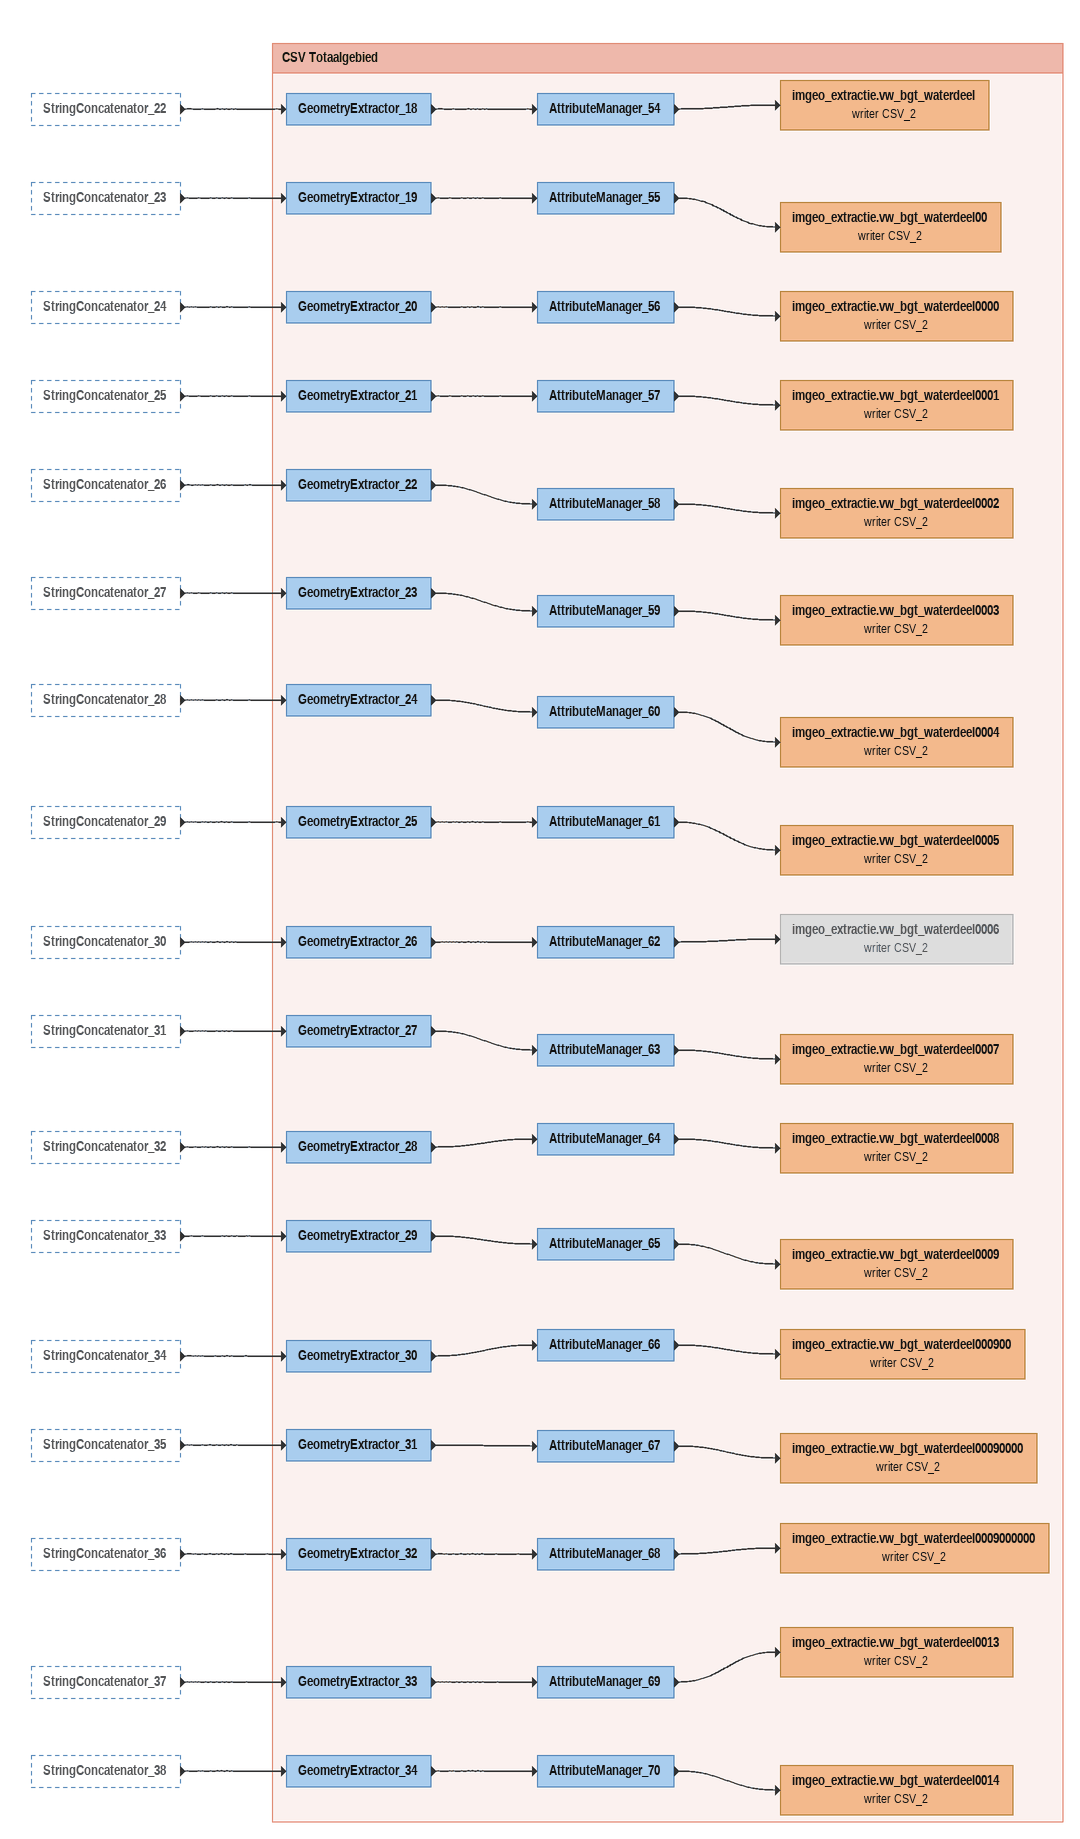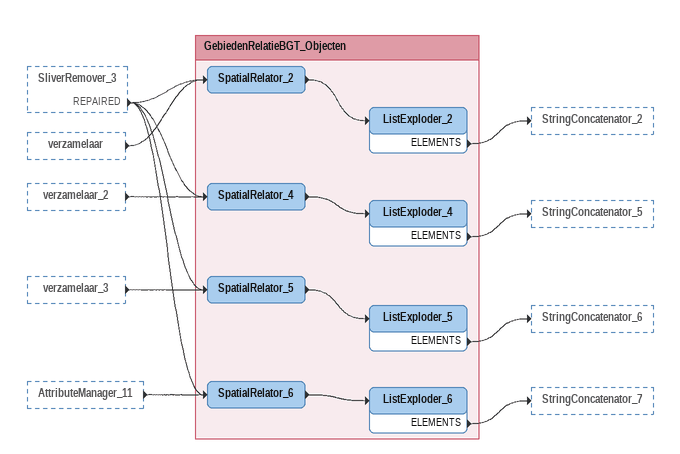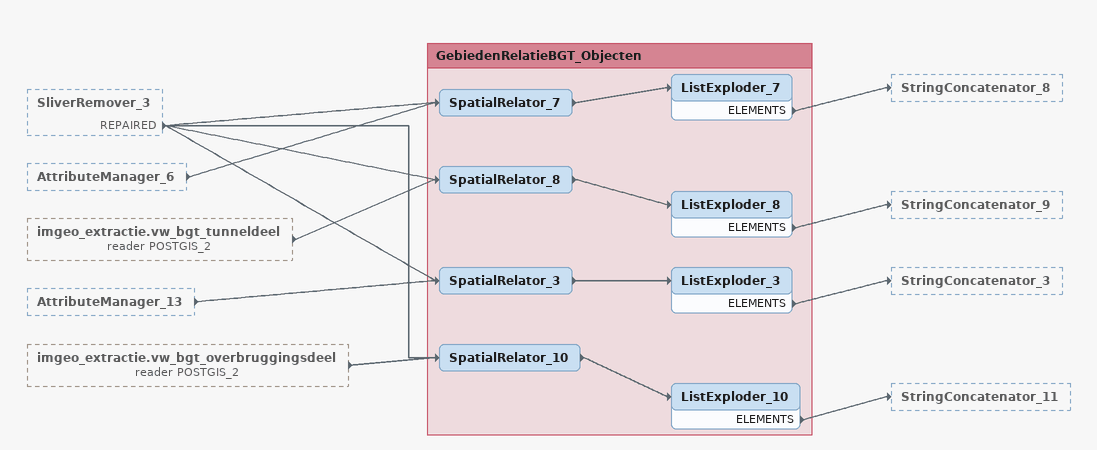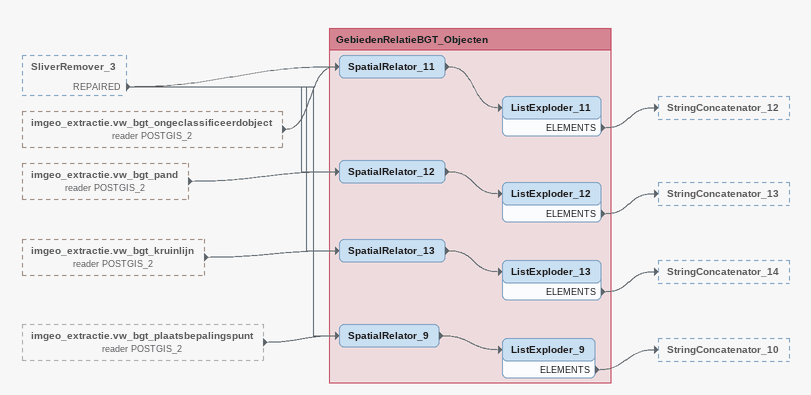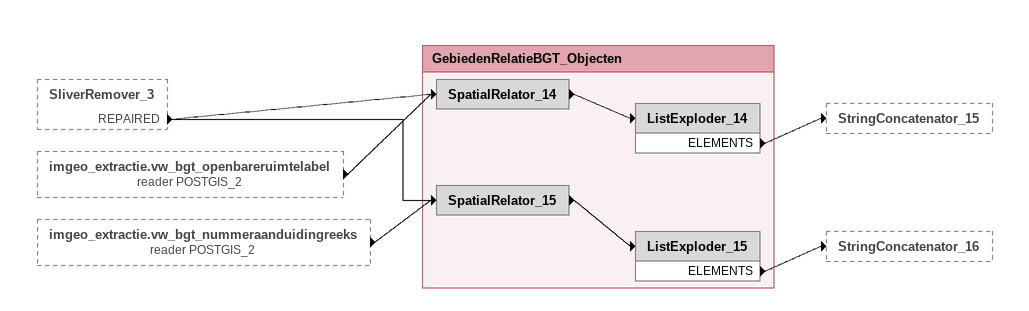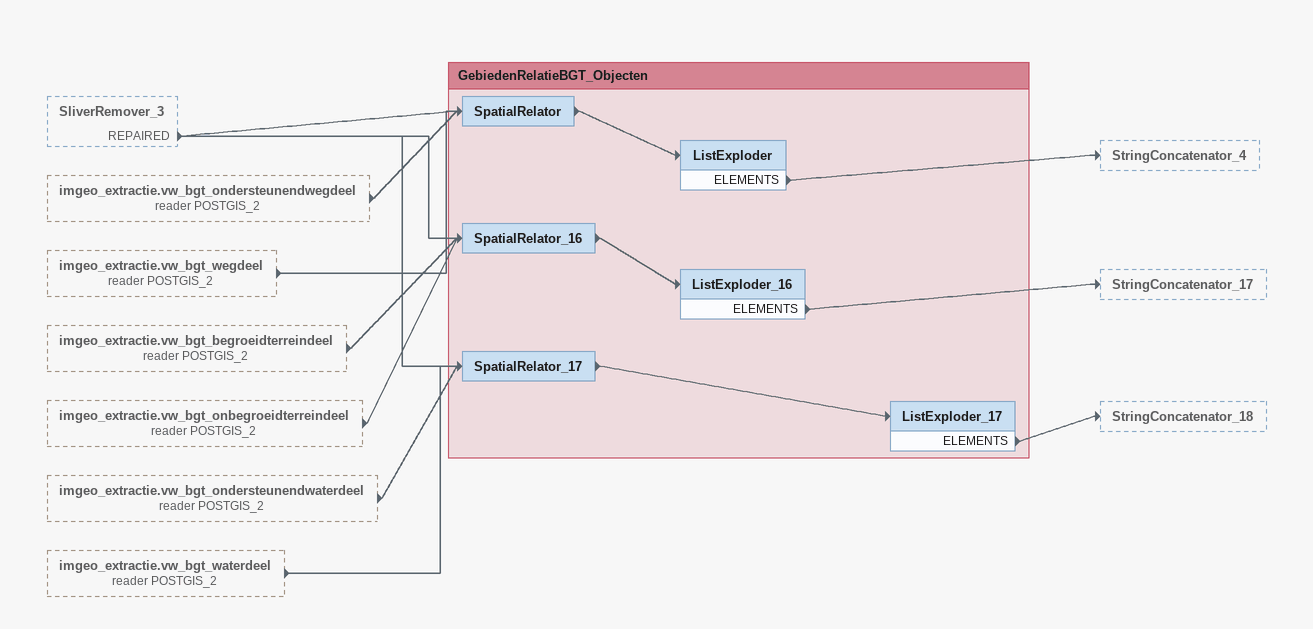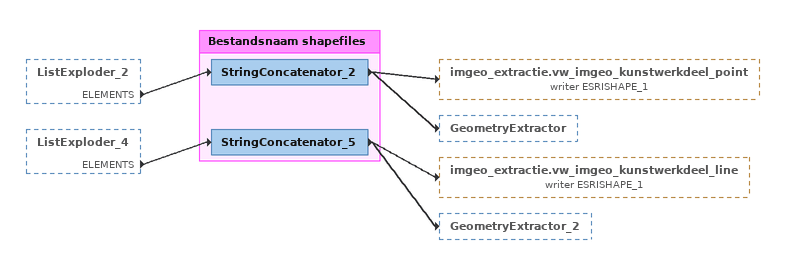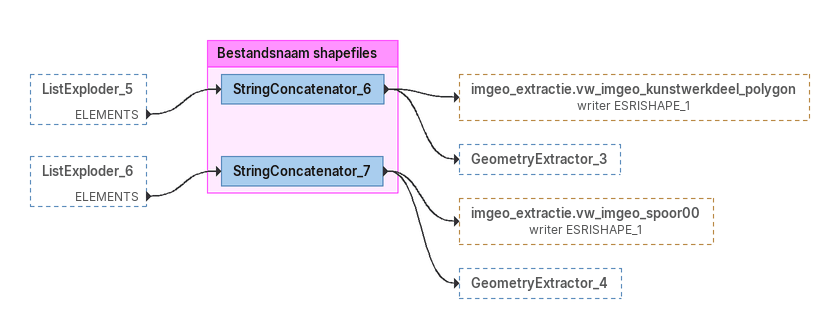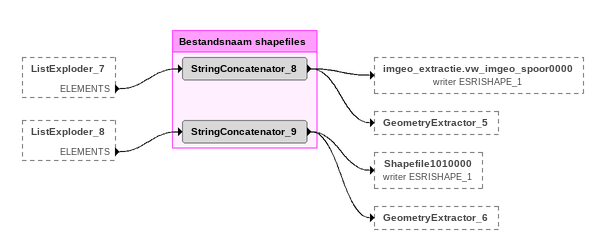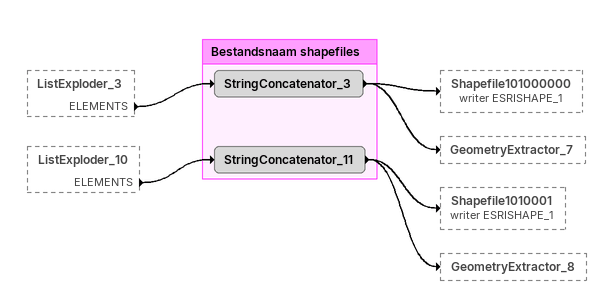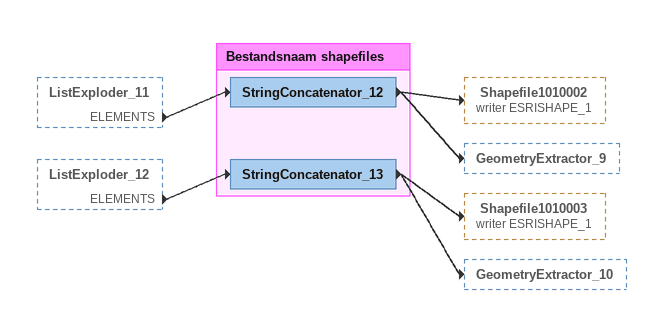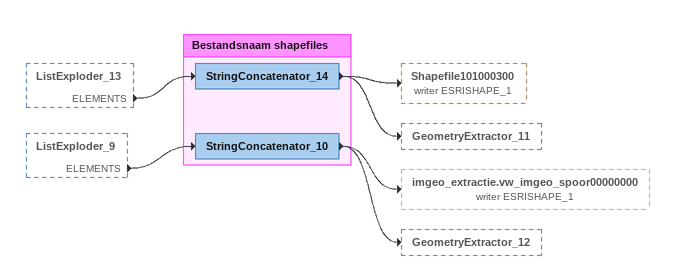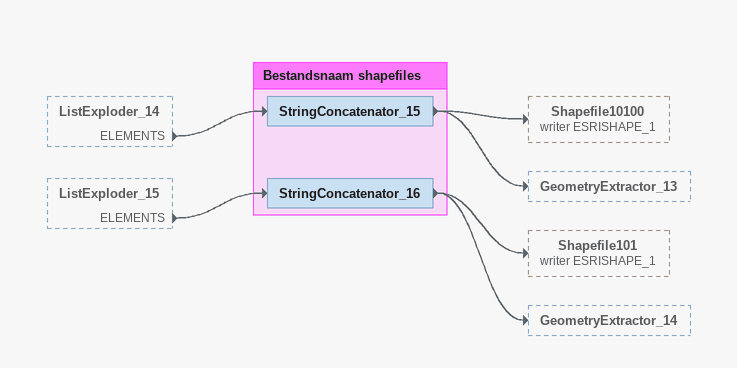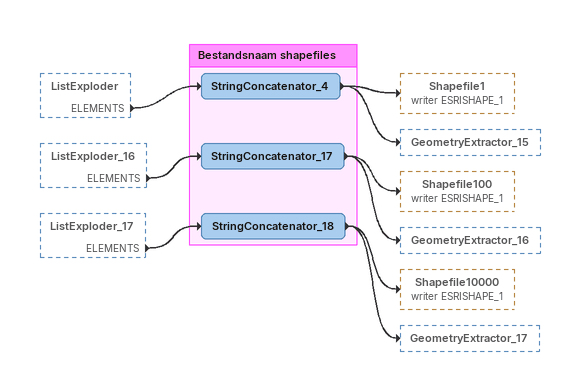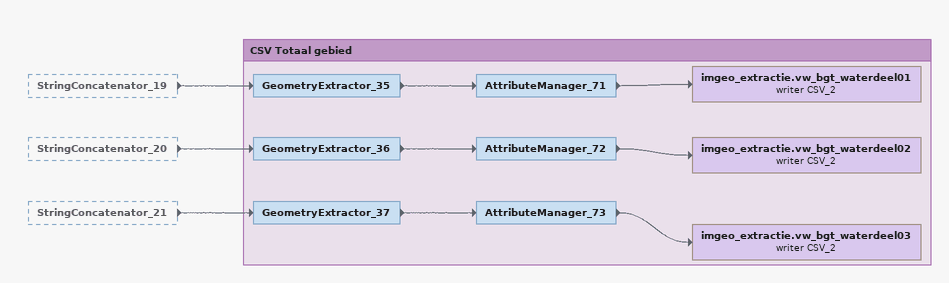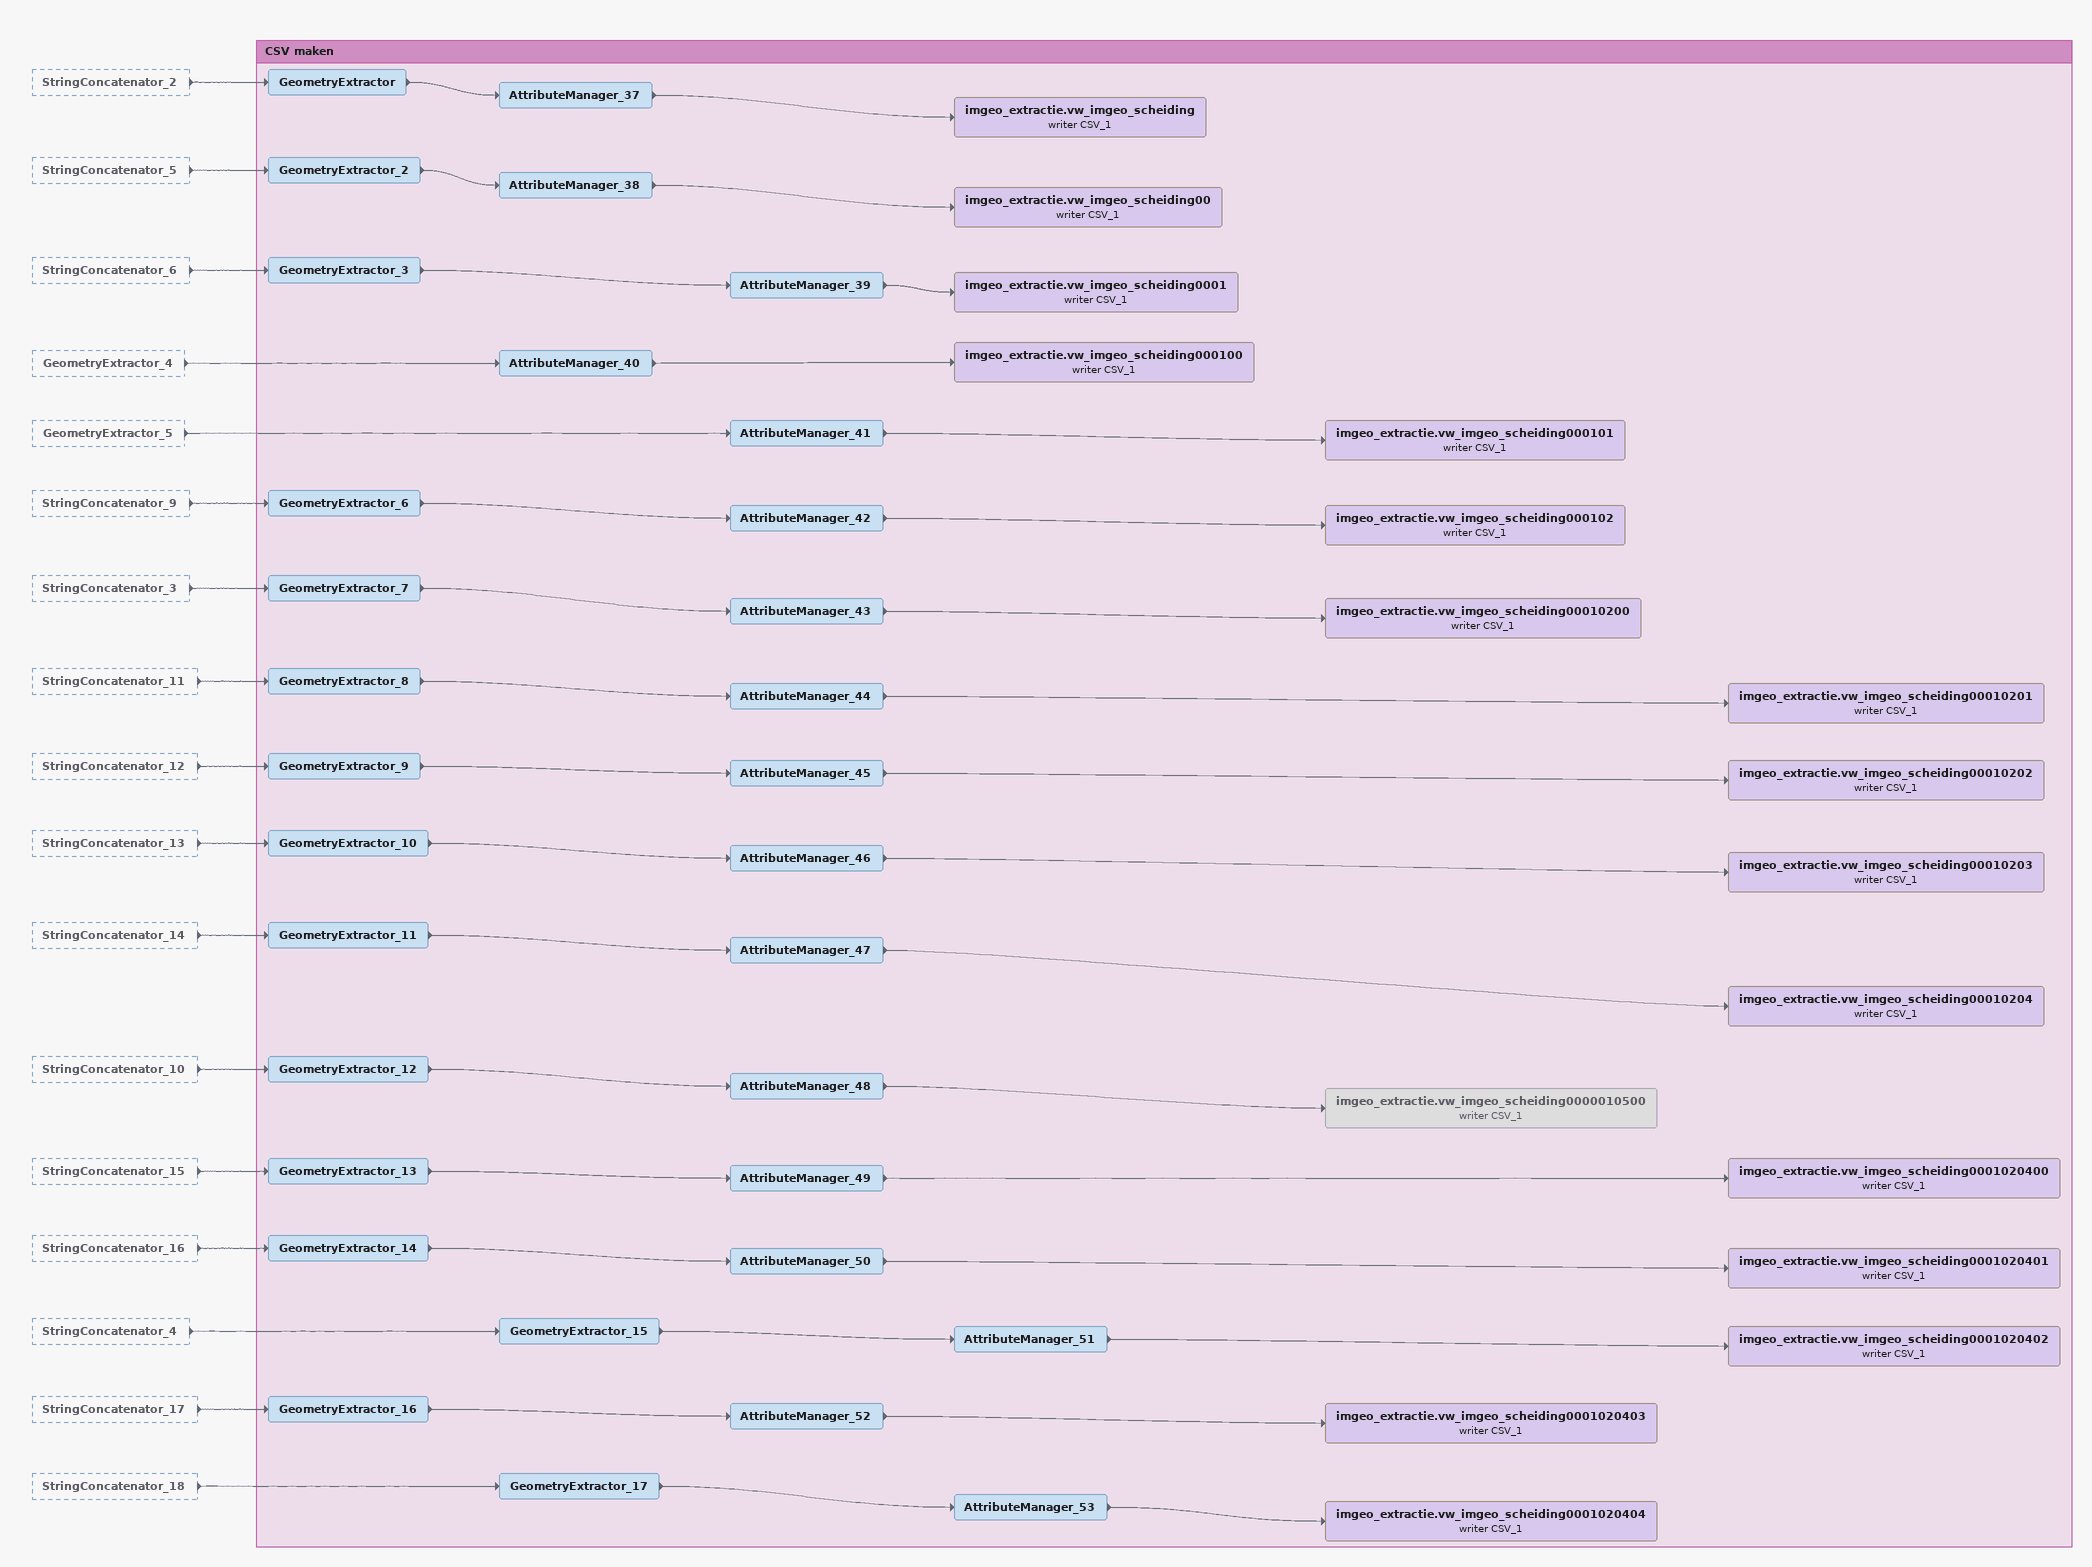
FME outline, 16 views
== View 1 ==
StringConcatenator_22 [outside]
    -> GeometryExtractor_18
StringConcatenator_23 [outside]
    -> GeometryExtractor_19
StringConcatenator_24 [outside]
    -> GeometryExtractor_20
StringConcatenator_25 [outside]
    -> GeometryExtractor_21
StringConcatenator_26 [outside]
    -> GeometryExtractor_22
StringConcatenator_27 [outside]
    -> GeometryExtractor_23
StringConcatenator_28 [outside]
    -> GeometryExtractor_24
StringConcatenator_29 [outside]
    -> GeometryExtractor_25
StringConcatenator_30 [outside]
    -> GeometryExtractor_26
StringConcatenator_31 [outside]
    -> GeometryExtractor_27
StringConcatenator_32 [outside]
    -> GeometryExtractor_28
StringConcatenator_33 [outside]
    -> GeometryExtractor_29
StringConcatenator_34 [outside]
    -> GeometryExtractor_30
StringConcatenator_35 [outside]
    -> GeometryExtractor_31
StringConcatenator_36 [outside]
    -> GeometryExtractor_32
StringConcatenator_37 [outside]
    -> GeometryExtractor_33
StringConcatenator_38 [outside]
    -> GeometryExtractor_34

Bookmark: CSV Totaalgebied
GeometryExtractor_18
    -> AttributeManager_54
AttributeManager_54
    -> imgeo_extractie.vw_bgt_waterdeel (writer CSV_2)
imgeo_extractie.vw_bgt_waterdeel (writer CSV_2)
GeometryExtractor_19
    -> AttributeManager_55
AttributeManager_55
    -> imgeo_extractie.vw_bgt_waterdeel00 (writer CSV_2)
imgeo_extractie.vw_bgt_waterdeel00 (writer CSV_2)
GeometryExtractor_20
    -> AttributeManager_56
AttributeManager_56
    -> imgeo_extractie.vw_bgt_waterdeel0000 (writer CSV_2)
imgeo_extractie.vw_bgt_waterdeel0000 (writer CSV_2)
GeometryExtractor_21
    -> AttributeManager_57
AttributeManager_57
    -> imgeo_extractie.vw_bgt_waterdeel0001 (writer CSV_2)
imgeo_extractie.vw_bgt_waterdeel0001 (writer CSV_2)
GeometryExtractor_22
    -> AttributeManager_58
AttributeManager_58
    -> imgeo_extractie.vw_bgt_waterdeel0002 (writer CSV_2)
imgeo_extractie.vw_bgt_waterdeel0002 (writer CSV_2)
GeometryExtractor_23
    -> AttributeManager_59
AttributeManager_59
    -> imgeo_extractie.vw_bgt_waterdeel0003 (writer CSV_2)
imgeo_extractie.vw_bgt_waterdeel0003 (writer CSV_2)
GeometryExtractor_24
    -> AttributeManager_60
AttributeManager_60
    -> imgeo_extractie.vw_bgt_waterdeel0004 (writer CSV_2)
imgeo_extractie.vw_bgt_waterdeel0004 (writer CSV_2)
GeometryExtractor_25
    -> AttributeManager_61
AttributeManager_61
    -> imgeo_extractie.vw_bgt_waterdeel0005 (writer CSV_2)
imgeo_extractie.vw_bgt_waterdeel0005 (writer CSV_2)
GeometryExtractor_26
    -> AttributeManager_62
AttributeManager_62
    -> imgeo_extractie.vw_bgt_waterdeel0006 (writer CSV_2)
imgeo_extractie.vw_bgt_waterdeel0006 (writer CSV_2) [off]
GeometryExtractor_27
    -> AttributeManager_63
AttributeManager_63
    -> imgeo_extractie.vw_bgt_waterdeel0007 (writer CSV_2)
imgeo_extractie.vw_bgt_waterdeel0007 (writer CSV_2)
GeometryExtractor_28
    -> AttributeManager_64
AttributeManager_64
    -> imgeo_extractie.vw_bgt_waterdeel0008 (writer CSV_2)
imgeo_extractie.vw_bgt_waterdeel0008 (writer CSV_2)
GeometryExtractor_29
    -> AttributeManager_65
AttributeManager_65
    -> imgeo_extractie.vw_bgt_waterdeel0009 (writer CSV_2)
imgeo_extractie.vw_bgt_waterdeel0009 (writer CSV_2)
GeometryExtractor_30
    -> AttributeManager_66
AttributeManager_66
    -> imgeo_extractie.vw_bgt_waterdeel000900 (writer CSV_2)
imgeo_extractie.vw_bgt_waterdeel000900 (writer CSV_2)
GeometryExtractor_31
    -> AttributeManager_67
AttributeManager_67
    -> imgeo_extractie.vw_bgt_waterdeel00090000 (writer CSV_2)
imgeo_extractie.vw_bgt_waterdeel00090000 (writer CSV_2)
GeometryExtractor_32
    -> AttributeManager_68
AttributeManager_68
    -> imgeo_extractie.vw_bgt_waterdeel0009000000 (writer CSV_2)
imgeo_extractie.vw_bgt_waterdeel0009000000 (writer CSV_2)
GeometryExtractor_33
    -> AttributeManager_69
AttributeManager_69
    -> imgeo_extractie.vw_bgt_waterdeel0013 (writer CSV_2)
imgeo_extractie.vw_bgt_waterdeel0013 (writer CSV_2)
GeometryExtractor_34
    -> AttributeManager_70
AttributeManager_70
    -> imgeo_extractie.vw_bgt_waterdeel0014 (writer CSV_2)
imgeo_extractie.vw_bgt_waterdeel0014 (writer CSV_2)

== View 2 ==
SliverRemover_3 [outside]
    REPAIRED -> SpatialRelator_2
    REPAIRED -> SpatialRelator_4
    REPAIRED -> SpatialRelator_5
    REPAIRED -> SpatialRelator_6
verzamelaar [outside]
    -> SpatialRelator_2
verzamelaar_2 [outside]
    -> SpatialRelator_4
verzamelaar_3 [outside]
    -> SpatialRelator_5
AttributeManager_11 [outside]
    -> SpatialRelator_6

Bookmark: GebiedenRelatieBGT_Objecten
SpatialRelator_2
    -> ListExploder_2
ListExploder_2
    ELEMENTS -> StringConcatenator_2
SpatialRelator_4
    -> ListExploder_4
ListExploder_4
    ELEMENTS -> StringConcatenator_5
SpatialRelator_5
    -> ListExploder_5
ListExploder_5
    ELEMENTS -> StringConcatenator_6
SpatialRelator_6
    -> ListExploder_6
ListExploder_6
    ELEMENTS -> StringConcatenator_7

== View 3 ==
SliverRemover_3 [outside]
    REPAIRED -> SpatialRelator_3
    REPAIRED -> SpatialRelator_7
    REPAIRED -> SpatialRelator_8
    REPAIRED -> SpatialRelator_10
AttributeManager_6 [outside]
    -> SpatialRelator_7
imgeo_extractie.vw_bgt_tunneldeel (reader POSTGIS_2) [outside]
    -> SpatialRelator_8
AttributeManager_13 [outside]
    -> SpatialRelator_3
imgeo_extractie.vw_bgt_overbruggingsdeel (reader POSTGIS_2) [outside]
    -> SpatialRelator_10

Bookmark: GebiedenRelatieBGT_Objecten
SpatialRelator_7
    -> ListExploder_7
ListExploder_7
    ELEMENTS -> StringConcatenator_8
SpatialRelator_8
    -> ListExploder_8
ListExploder_8
    ELEMENTS -> StringConcatenator_9
SpatialRelator_3
    -> ListExploder_3
ListExploder_3
    ELEMENTS -> StringConcatenator_3
SpatialRelator_10
    -> ListExploder_10
ListExploder_10
    ELEMENTS -> StringConcatenator_11

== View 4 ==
SliverRemover_3 [outside]
    REPAIRED -> SpatialRelator_9
    REPAIRED -> SpatialRelator_11
    REPAIRED -> SpatialRelator_12
    REPAIRED -> SpatialRelator_13
imgeo_extractie.vw_bgt_ongeclassificeerdobject (reader POSTGIS_2) [outside]
    -> SpatialRelator_11
imgeo_extractie.vw_bgt_pand (reader POSTGIS_2) [outside]
    -> SpatialRelator_12
imgeo_extractie.vw_bgt_kruinlijn (reader POSTGIS_2) [outside]
    -> SpatialRelator_13
imgeo_extractie.vw_bgt_plaatsbepalingspunt (reader POSTGIS_2) [outside]
    -> SpatialRelator_9

Bookmark: GebiedenRelatieBGT_Objecten
SpatialRelator_11
    -> ListExploder_11
ListExploder_11
    ELEMENTS -> StringConcatenator_12
SpatialRelator_12
    -> ListExploder_12
ListExploder_12
    ELEMENTS -> StringConcatenator_13
SpatialRelator_13
    -> ListExploder_13
ListExploder_13
    ELEMENTS -> StringConcatenator_14
SpatialRelator_9
    -> ListExploder_9
ListExploder_9
    ELEMENTS -> StringConcatenator_10

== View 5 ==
SliverRemover_3 [outside]
    REPAIRED -> SpatialRelator_14
    REPAIRED -> SpatialRelator_15
imgeo_extractie.vw_bgt_openbareruimtelabel (reader POSTGIS_2) [outside]
    -> SpatialRelator_14
imgeo_extractie.vw_bgt_nummeraanduidingreeks (reader POSTGIS_2) [outside]
    -> SpatialRelator_15

Bookmark: GebiedenRelatieBGT_Objecten
SpatialRelator_14
    -> ListExploder_14
ListExploder_14
    ELEMENTS -> StringConcatenator_15
SpatialRelator_15
    -> ListExploder_15
ListExploder_15
    ELEMENTS -> StringConcatenator_16

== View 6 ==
SliverRemover_3 [outside]
    REPAIRED -> SpatialRelator_16
    REPAIRED -> SpatialRelator_17
    REPAIRED -> SpatialRelator
imgeo_extractie.vw_bgt_ondersteunendwegdeel (reader POSTGIS_2) [outside]
    -> SpatialRelator
imgeo_extractie.vw_bgt_wegdeel (reader POSTGIS_2) [outside]
    -> SpatialRelator
imgeo_extractie.vw_bgt_begroeidterreindeel (reader POSTGIS_2) [outside]
    -> SpatialRelator_16
imgeo_extractie.vw_bgt_onbegroeidterreindeel (reader POSTGIS_2) [outside]
    -> SpatialRelator_16
imgeo_extractie.vw_bgt_ondersteunendwaterdeel (reader POSTGIS_2) [outside]
    -> SpatialRelator_17
imgeo_extractie.vw_bgt_waterdeel (reader POSTGIS_2) [outside]
    -> SpatialRelator_17

Bookmark: GebiedenRelatieBGT_Objecten
SpatialRelator
    -> ListExploder
ListExploder
    ELEMENTS -> StringConcatenator_4
SpatialRelator_16
    -> ListExploder_16
ListExploder_16
    ELEMENTS -> StringConcatenator_17
SpatialRelator_17
    -> ListExploder_17
ListExploder_17
    ELEMENTS -> StringConcatenator_18

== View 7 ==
ListExploder_2 [outside]
    ELEMENTS -> StringConcatenator_2
ListExploder_4 [outside]
    ELEMENTS -> StringConcatenator_5

Bookmark: Bestandsnaam shapefiles
StringConcatenator_2
    -> imgeo_extractie.vw_imgeo_kunstwerkdeel_point (writer ESRISHAPE_1)
    -> GeometryExtractor
StringConcatenator_5
    -> imgeo_extractie.vw_imgeo_kunstwerkdeel_line (writer ESRISHAPE_1)
    -> GeometryExtractor_2

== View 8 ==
ListExploder_5 [outside]
    ELEMENTS -> StringConcatenator_6
ListExploder_6 [outside]
    ELEMENTS -> StringConcatenator_7

Bookmark: Bestandsnaam shapefiles
StringConcatenator_6
    -> imgeo_extractie.vw_imgeo_kunstwerkdeel_polygon (writer ESRISHAPE_1)
    -> GeometryExtractor_3
StringConcatenator_7
    -> imgeo_extractie.vw_imgeo_spoor00 (writer ESRISHAPE_1)
    -> GeometryExtractor_4

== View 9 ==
ListExploder_7 [outside]
    ELEMENTS -> StringConcatenator_8
ListExploder_8 [outside]
    ELEMENTS -> StringConcatenator_9

Bookmark: Bestandsnaam shapefiles
StringConcatenator_8
    -> imgeo_extractie.vw_imgeo_spoor0000 (writer ESRISHAPE_1)
    -> GeometryExtractor_5
StringConcatenator_9
    -> Shapefile1010000 (writer ESRISHAPE_1)
    -> GeometryExtractor_6

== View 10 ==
ListExploder_3 [outside]
    ELEMENTS -> StringConcatenator_3
ListExploder_10 [outside]
    ELEMENTS -> StringConcatenator_11

Bookmark: Bestandsnaam shapefiles
StringConcatenator_3
    -> Shapefile101000000 (writer ESRISHAPE_1)
    -> GeometryExtractor_7
StringConcatenator_11
    -> Shapefile1010001 (writer ESRISHAPE_1)
    -> GeometryExtractor_8

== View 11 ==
ListExploder_11 [outside]
    ELEMENTS -> StringConcatenator_12
ListExploder_12 [outside]
    ELEMENTS -> StringConcatenator_13

Bookmark: Bestandsnaam shapefiles
StringConcatenator_12
    -> Shapefile1010002 (writer ESRISHAPE_1)
    -> GeometryExtractor_9
StringConcatenator_13
    -> Shapefile1010003 (writer ESRISHAPE_1)
    -> GeometryExtractor_10

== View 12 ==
ListExploder_13 [outside]
    ELEMENTS -> StringConcatenator_14
ListExploder_9 [outside]
    ELEMENTS -> StringConcatenator_10

Bookmark: Bestandsnaam shapefiles
StringConcatenator_14
    -> Shapefile101000300 (writer ESRISHAPE_1)
    -> GeometryExtractor_11
StringConcatenator_10
    -> imgeo_extractie.vw_imgeo_spoor00000000 (writer ESRISHAPE_1)
    -> GeometryExtractor_12

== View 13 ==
ListExploder_14 [outside]
    ELEMENTS -> StringConcatenator_15
ListExploder_15 [outside]
    ELEMENTS -> StringConcatenator_16

Bookmark: Bestandsnaam shapefiles
StringConcatenator_15
    -> Shapefile10100 (writer ESRISHAPE_1)
    -> GeometryExtractor_13
StringConcatenator_16
    -> Shapefile101 (writer ESRISHAPE_1)
    -> GeometryExtractor_14

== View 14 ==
ListExploder [outside]
    ELEMENTS -> StringConcatenator_4
ListExploder_16 [outside]
    ELEMENTS -> StringConcatenator_17
ListExploder_17 [outside]
    ELEMENTS -> StringConcatenator_18

Bookmark: Bestandsnaam shapefiles
StringConcatenator_4
    -> Shapefile1 (writer ESRISHAPE_1)
    -> GeometryExtractor_15
StringConcatenator_17
    -> Shapefile100 (writer ESRISHAPE_1)
    -> GeometryExtractor_16
StringConcatenator_18
    -> Shapefile10000 (writer ESRISHAPE_1)
    -> GeometryExtractor_17

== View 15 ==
StringConcatenator_19 [outside]
    -> GeometryExtractor_35
StringConcatenator_20 [outside]
    -> GeometryExtractor_36
StringConcatenator_21 [outside]
    -> GeometryExtractor_37

Bookmark: CSV Totaal gebied
GeometryExtractor_35
    -> AttributeManager_71
AttributeManager_71
    -> imgeo_extractie.vw_bgt_waterdeel01 (writer CSV_2)
imgeo_extractie.vw_bgt_waterdeel01 (writer CSV_2)
GeometryExtractor_36
    -> AttributeManager_72
AttributeManager_72
    -> imgeo_extractie.vw_bgt_waterdeel02 (writer CSV_2)
imgeo_extractie.vw_bgt_waterdeel02 (writer CSV_2)
GeometryExtractor_37
    -> AttributeManager_73
AttributeManager_73
    -> imgeo_extractie.vw_bgt_waterdeel03 (writer CSV_2)
imgeo_extractie.vw_bgt_waterdeel03 (writer CSV_2)

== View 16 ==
StringConcatenator_2 [outside]
    -> GeometryExtractor
StringConcatenator_5 [outside]
    -> GeometryExtractor_2
StringConcatenator_6 [outside]
    -> GeometryExtractor_3
GeometryExtractor_4 [outside]
    -> AttributeManager_40
GeometryExtractor_5 [outside]
    -> AttributeManager_41
StringConcatenator_9 [outside]
    -> GeometryExtractor_6
StringConcatenator_3 [outside]
    -> GeometryExtractor_7
StringConcatenator_11 [outside]
    -> GeometryExtractor_8
StringConcatenator_12 [outside]
    -> GeometryExtractor_9
StringConcatenator_13 [outside]
    -> GeometryExtractor_10
StringConcatenator_14 [outside]
    -> GeometryExtractor_11
StringConcatenator_10 [outside]
    -> GeometryExtractor_12
StringConcatenator_15 [outside]
    -> GeometryExtractor_13
StringConcatenator_16 [outside]
    -> GeometryExtractor_14
StringConcatenator_4 [outside]
    -> GeometryExtractor_15
StringConcatenator_17 [outside]
    -> GeometryExtractor_16
StringConcatenator_18 [outside]
    -> GeometryExtractor_17

Bookmark: CSV maken
GeometryExtractor
    -> AttributeManager_37
AttributeManager_37
    -> imgeo_extractie.vw_imgeo_scheiding (writer CSV_1)
imgeo_extractie.vw_imgeo_scheiding (writer CSV_1)
GeometryExtractor_2
    -> AttributeManager_38
AttributeManager_38
    -> imgeo_extractie.vw_imgeo_scheiding00 (writer CSV_1)
imgeo_extractie.vw_imgeo_scheiding00 (writer CSV_1)
GeometryExtractor_3
    -> AttributeManager_39
AttributeManager_39
    -> imgeo_extractie.vw_imgeo_scheiding0001 (writer CSV_1)
imgeo_extractie.vw_imgeo_scheiding0001 (writer CSV_1)
AttributeManager_40
    -> imgeo_extractie.vw_imgeo_scheiding000100 (writer CSV_1)
imgeo_extractie.vw_imgeo_scheiding000100 (writer CSV_1)
AttributeManager_41
    -> imgeo_extractie.vw_imgeo_scheiding000101 (writer CSV_1)
imgeo_extractie.vw_imgeo_scheiding000101 (writer CSV_1)
GeometryExtractor_6
    -> AttributeManager_42
AttributeManager_42
    -> imgeo_extractie.vw_imgeo_scheiding000102 (writer CSV_1)
imgeo_extractie.vw_imgeo_scheiding000102 (writer CSV_1)
GeometryExtractor_7
    -> AttributeManager_43
AttributeManager_43
    -> imgeo_extractie.vw_imgeo_scheiding00010200 (writer CSV_1)
imgeo_extractie.vw_imgeo_scheiding00010200 (writer CSV_1)
GeometryExtractor_8
    -> AttributeManager_44
AttributeManager_44
    -> imgeo_extractie.vw_imgeo_scheiding00010201 (writer CSV_1)
imgeo_extractie.vw_imgeo_scheiding00010201 (writer CSV_1)
GeometryExtractor_9
    -> AttributeManager_45
AttributeManager_45
    -> imgeo_extractie.vw_imgeo_scheiding00010202 (writer CSV_1)
imgeo_extractie.vw_imgeo_scheiding00010202 (writer CSV_1)
GeometryExtractor_10
    -> AttributeManager_46
AttributeManager_46
    -> imgeo_extractie.vw_imgeo_scheiding00010203 (writer CSV_1)
imgeo_extractie.vw_imgeo_scheiding00010203 (writer CSV_1)
GeometryExtractor_11
    -> AttributeManager_47
AttributeManager_47
    -> imgeo_extractie.vw_imgeo_scheiding00010204 (writer CSV_1)
imgeo_extractie.vw_imgeo_scheiding00010204 (writer CSV_1)
GeometryExtractor_12
    -> AttributeManager_48
AttributeManager_48
    -> imgeo_extractie.vw_imgeo_scheiding0000010500 (writer CSV_1)
imgeo_extractie.vw_imgeo_scheiding0000010500 (writer CSV_1) [off]
GeometryExtractor_13
    -> AttributeManager_49
AttributeManager_49
    -> imgeo_extractie.vw_imgeo_scheiding0001020400 (writer CSV_1)
imgeo_extractie.vw_imgeo_scheiding0001020400 (writer CSV_1)
GeometryExtractor_14
    -> AttributeManager_50
AttributeManager_50
    -> imgeo_extractie.vw_imgeo_scheiding0001020401 (writer CSV_1)
imgeo_extractie.vw_imgeo_scheiding0001020401 (writer CSV_1)
GeometryExtractor_15
    -> AttributeManager_51
AttributeManager_51
    -> imgeo_extractie.vw_imgeo_scheiding0001020402 (writer CSV_1)
imgeo_extractie.vw_imgeo_scheiding0001020402 (writer CSV_1)
GeometryExtractor_16
    -> AttributeManager_52
AttributeManager_52
    -> imgeo_extractie.vw_imgeo_scheiding0001020403 (writer CSV_1)
imgeo_extractie.vw_imgeo_scheiding0001020403 (writer CSV_1)
GeometryExtractor_17
    -> AttributeManager_53
AttributeManager_53
    -> imgeo_extractie.vw_imgeo_scheiding0001020404 (writer CSV_1)
imgeo_extractie.vw_imgeo_scheiding0001020404 (writer CSV_1)
